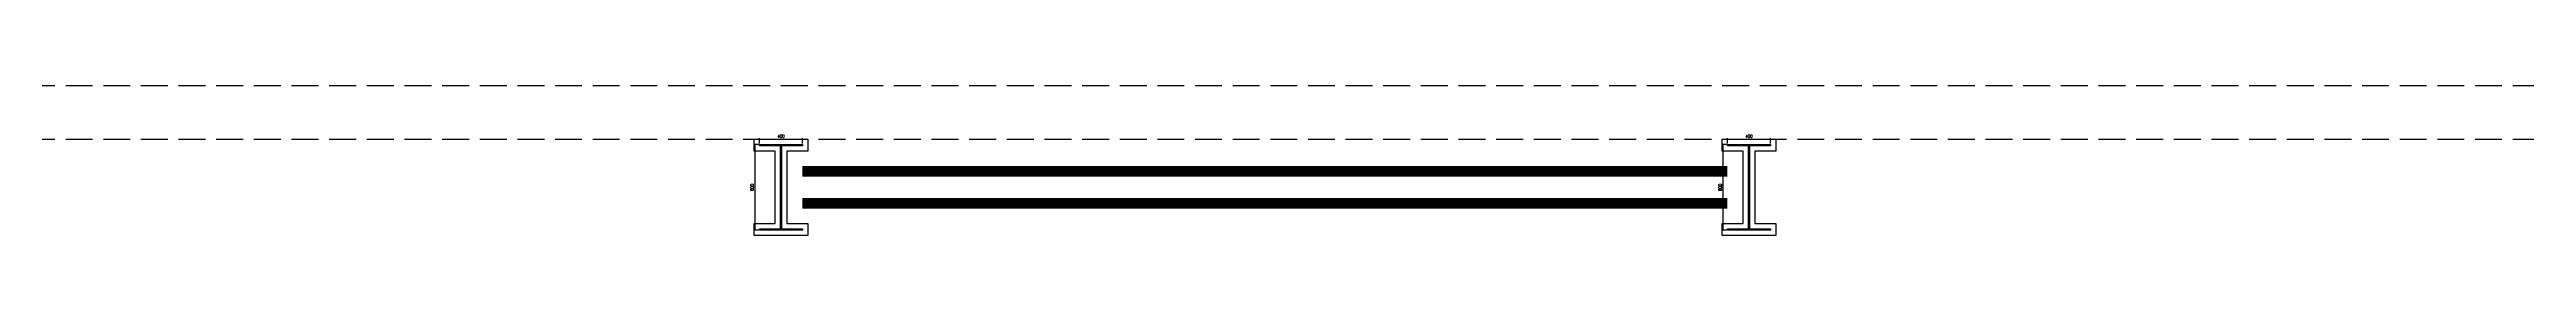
# Model space of a CAD drawing. Extents: x -474411 to 577939, y 0 to 1014176.
# Drawn here: x -252654 to -229626, y 566420 to 567820 of the extents above; entities that cross this region are included whole.
import ezdxf

# ---------------------------------------------------------------- set-up
doc = ezdxf.new("R2010")
doc.units = 0
doc.header["$LTSCALE"] = 1000
doc.header["$MEASUREMENT"] = 0
doc.linetypes.add('CENTER', pattern=[2, 1.25, -0.25, 0.25, -0.25])
doc.linetypes.add('DASH', pattern=[0.35, 0.25, -0.1])
doc.layers.get('Defpoints').update_dxf_attribs({"color": 210})
for name, color, linetype in [('A-AXIS-DP', 126, 'Continuous'), ('A-HATCH-2', 251, 'Continuous'), ('A-WINDOW', 140, 'Continuous'), ('AS-COLN', 6, 'Continuous')]:
    doc.layers.add(name, color=color, linetype=linetype)
doc.layers.add('柱间支撑', color=6, linetype='CENTER', lineweight=0)
doc.styles.add('_TCH_DIM_T3', font='SIMPLEX', dxfattribs={"width": 0.705882, "bigfont": 'GBCBIG'})
doc.dimstyles.new('_TCH_ARCH&&10', dxfattribs={"dimtxt": 29.75, "dimasz": 10, "dimexe": 10, "dimexo": 10, "dimgap": 12.625, "dimtad": 1, "dimdec": 0, "dimzin": 0, "dimdsep": 46, "dimtxsty": '_TCH_DIM_T3', "dimblk": 'ARCHTICK', "dimcen": 0.09, "dimclrt": 7, "dimazin": 2, "dimtfac": 1, "dimtdec": 0, "dimtix": 1, "dimtmove": 2, "dimatfit": 3, "dimfxl": 0, "dimtolj": 1, "dimtzin": 0, "dimarcsym": 0})

# ---------------------------------------------------------------- blocks, each defined once
blk = doc.blocks.new('4324324')
at = {"layer": 'A-HATCH-2', "linetype": 'DASH'}
for p, q in [((-313054, 567820), (-128854, 567820)), ((-313054, 567320), (-128854, 567320))]:
    blk.add_line(p, q, dxfattribs=at)
blk = doc.blocks.new('_ArchTick')
at = {"color": 0, "linetype": 'ByBlock', "const_width": 0.4}
blk.add_lwpolyline([(-0.5, -0.5), (0.5, 0.5)], dxfattribs=at)
blk = doc.blocks.new('*D1271')
at = {"layer": 'A-AXIS-DP', "color": 0, "lineweight": -2}
for p, q in [((-237054, 567280), (-237054, 567329)), ((-237054, 567319), (-236654, 567319)), ((-236654, 567280), (-236654, 567329))]:
    blk.add_line(p, q, dxfattribs=at)
at = {"layer": 'Defpoints', "color": 0}
for p in [(-237054, 567270), (-236654, 567319), (-236654, 567270)]:
    blk.add_point(p, dxfattribs=at)
at = {"layer": 'A-AXIS-DP', "color": 0, "lineweight": -2, "xscale": 10, "yscale": 10, "zscale": 10, "rotation": 180}
blk.add_blockref('_ArchTick', (-237054, 567319), dxfattribs=at)
at = {"layer": 'A-AXIS-DP', "color": 0, "lineweight": -2, "xscale": 10, "yscale": 10, "zscale": 10}
blk.add_blockref('_ArchTick', (-236654, 567319), dxfattribs=at)
at = {"layer": 'A-AXIS-DP', "color": 7, "insert": (-236854, 567346), "char_height": 29.8, "attachment_point": 5, "style": '_TCH_DIM_T3'}
blk.add_mtext('\\A1;400', dxfattribs=at)
blk = doc.blocks.new('*D1272')
at = {"layer": 'A-AXIS-DP', "color": 0, "lineweight": -2}
for p, q in [((-237064, 567270), (-237105, 567270)), ((-237095, 566470), (-237095, 567270)), ((-237064, 566470), (-237105, 566470))]:
    blk.add_line(p, q, dxfattribs=at)
at = {"layer": 'Defpoints', "color": 0}
for p in [(-237095, 567270), (-237054, 567270), (-237054, 566470)]:
    blk.add_point(p, dxfattribs=at)
at = {"layer": 'A-AXIS-DP', "color": 0, "lineweight": -2, "xscale": 10, "yscale": 10, "zscale": 10}
for p, rotation in [((-237095, 567270), 90), ((-237095, 566470), 270)]:
    blk.add_blockref('_ArchTick', p, dxfattribs=dict(at, rotation=rotation))
at = {"layer": 'A-AXIS-DP', "color": 7, "insert": (-237123, 566870), "char_height": 29.8, "attachment_point": 5, "rotation": 90, "style": '_TCH_DIM_T3'}
blk.add_mtext('\\A1;800', dxfattribs=at)
blk = doc.blocks.new('*D1273')
at = {"layer": 'A-AXIS-DP', "color": 0, "lineweight": -2}
for p, q in [((-246054, 567280), (-246054, 567329)), ((-246054, 567319), (-245654, 567319)), ((-245654, 567280), (-245654, 567329))]:
    blk.add_line(p, q, dxfattribs=at)
at = {"layer": 'Defpoints', "color": 0}
for p in [(-246054, 567270), (-245654, 567319), (-245654, 567270)]:
    blk.add_point(p, dxfattribs=at)
at = {"layer": 'A-AXIS-DP', "color": 0, "lineweight": -2, "xscale": 10, "yscale": 10, "zscale": 10, "rotation": 180}
blk.add_blockref('_ArchTick', (-246054, 567319), dxfattribs=at)
at = {"layer": 'A-AXIS-DP', "color": 0, "lineweight": -2, "xscale": 10, "yscale": 10, "zscale": 10}
blk.add_blockref('_ArchTick', (-245654, 567319), dxfattribs=at)
at = {"layer": 'A-AXIS-DP', "color": 7, "insert": (-245854, 567346), "char_height": 29.8, "attachment_point": 5, "style": '_TCH_DIM_T3'}
blk.add_mtext('\\A1;400', dxfattribs=at)
blk = doc.blocks.new('*D1274')
at = {"layer": 'A-AXIS-DP', "color": 0, "lineweight": -2}
for p, q in [((-246064, 567270), (-246105, 567270)), ((-246095, 566470), (-246095, 567270)), ((-246064, 566470), (-246105, 566470))]:
    blk.add_line(p, q, dxfattribs=at)
at = {"layer": 'Defpoints', "color": 0}
for p in [(-246095, 567270), (-246054, 567270), (-246054, 566470)]:
    blk.add_point(p, dxfattribs=at)
at = {"layer": 'A-AXIS-DP', "color": 0, "lineweight": -2, "xscale": 10, "yscale": 10, "zscale": 10}
for p, rotation in [((-246095, 567270), 90), ((-246095, 566470), 270)]:
    blk.add_blockref('_ArchTick', p, dxfattribs=dict(at, rotation=rotation))
at = {"layer": 'A-AXIS-DP', "color": 7, "insert": (-246123, 566870), "char_height": 29.8, "attachment_point": 5, "rotation": 90, "style": '_TCH_DIM_T3'}
blk.add_mtext('\\A1;800', dxfattribs=at)
blk = doc.blocks.new('42343')
at = {"layer": 'A-HATCH-2', "color": 8}
for points in [[(-246104.2, 567320), (-245604.2, 567320), (-245604.2, 567208), (-245800.2, 567208), (-245800.2, 566532), (-245604.2, 566532), (-245604.2, 566420), (-246104.2, 566420), (-246104.2, 566532), (-245908.2, 566532), (-245908.2, 567208), (-246104.2, 567208)], [(-237104.2, 567320), (-236604.2, 567320), (-236604.2, 567208), (-236800.2, 567208), (-236800.2, 566532), (-236604.2, 566532), (-236604.2, 566420), (-237104.2, 566420), (-237104.2, 566532), (-236908.2, 566532), (-236908.2, 567208), (-237104.2, 567208)]]:
    blk.add_lwpolyline(points, close=True, dxfattribs=at)
at = {"layer": 'AS-COLN', "color": 8}
for points in [[(-246054.2, 567270), (-245654.2, 567270), (-245654.2, 567258), (-245850.2, 567258), (-245850.2, 566482), (-245654.2, 566482), (-245654.2, 566470), (-246054.2, 566470), (-246054.2, 566482), (-245858.2, 566482), (-245858.2, 567258), (-246054.2, 567258)], [(-237054.2, 567270), (-236654.2, 567270), (-236654.2, 567258), (-236850.2, 567258), (-236850.2, 566482), (-236654.2, 566482), (-236654.2, 566470), (-237054.2, 566470), (-237054.2, 566482), (-236858.2, 566482), (-236858.2, 567258), (-237054.2, 567258)]]:
    blk.add_lwpolyline(points, close=True, dxfattribs=at)
at = {"layer": 'A-AXIS-DP', "color": 8}
for p1, p2, distance, picture, middle in [((-246054.2, 566470), (-246054.2, 567270), 41.3, '*D1274', (-246122.9, 566870)), ((-246054.2, 567270), (-245654.2, 567270), 48.8, '*D1273', (-245854.2, 567346.2)), ((-237054.2, 566470), (-237054.2, 567270), 41.3, '*D1272', (-237122.9, 566870)), ((-237054.2, 567270), (-236654.2, 567270), 48.8, '*D1271', (-236854.2, 567346.2))]:
    dim = blk.add_aligned_dim(p1=p1, p2=p2, distance=distance, dimstyle='_TCH_ARCH&&10', dxfattribs=at)
    dim.commit()
    dim.dimension.update_dxf_attribs({"geometry": picture, "text_midpoint": middle})

msp = doc.modelspace()

# ---------------------------------------------------------------- linework, layer by layer
at = {"layer": '柱间支撑', "color": 8, "const_width": 100}
for points in [[(-237054.2, 567020), (-245654.2, 567020)], [(-237054.2, 566720), (-245654.2, 566720)]]:
    msp.add_lwpolyline(points, dxfattribs=at)

# ---------------------------------------------------------------- block references
at = {"layer": 'A-WINDOW', "color": 8}
for name in ['42343', '4324324']:
    msp.add_blockref(name, (0, 0), dxfattribs=at)

doc.saveas('drawing.dxf')
